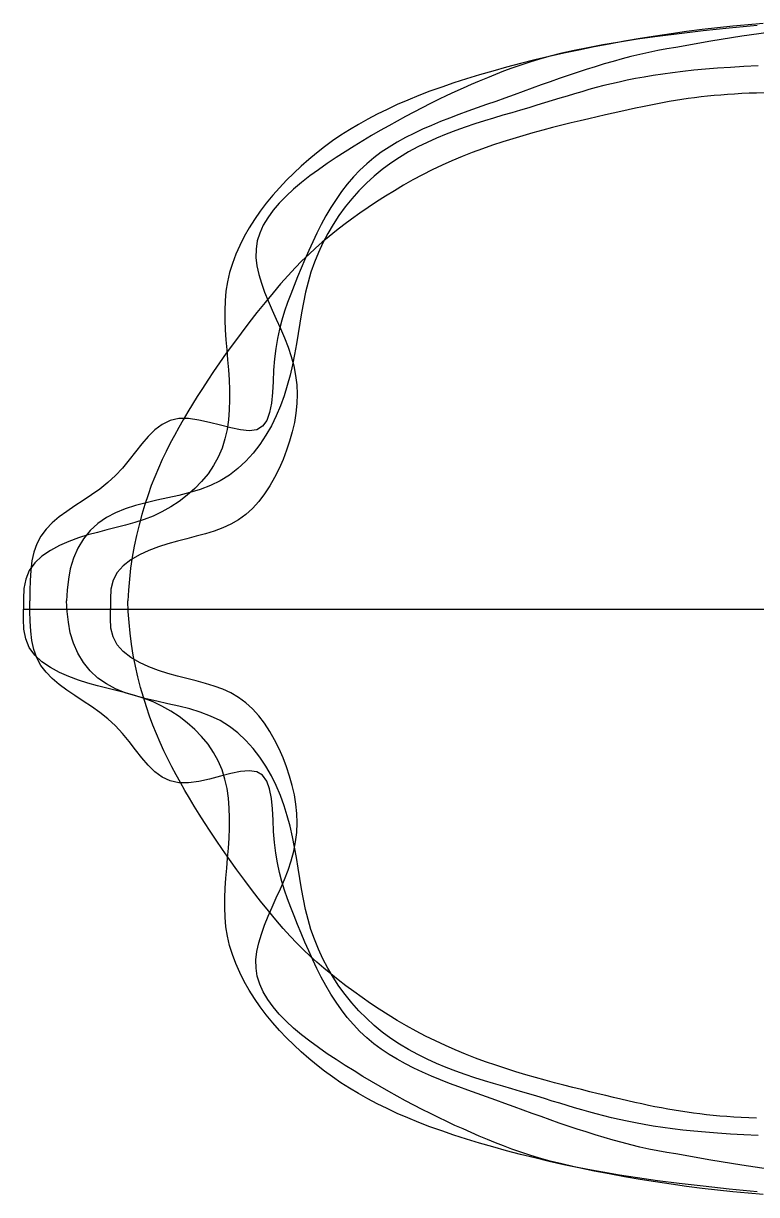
# Model space of a CAD drawing. Extents: x -1557 to 1557, y -795 to 795.
# Drawn here: x -199.4 to -74.7, y 131.7 to 330.8 of the extents above; entities that cross this region are included whole.
import ezdxf

# ---------------------------------------------------------------- set-up
doc = ezdxf.new("R2010")
doc.units = 0
doc.header["$MEASUREMENT"] = 0
doc.layers.get('0').update_dxf_attribs({"linetype": 'CONTINUOUS'})

msp = doc.modelspace()

# ---------------------------------------------------------------- linework, layer by layer
for p, q in [((-73.56, 330.85), (-76.12, 330.63)), ((-91.86, 328.69), (-94.5, 328.27)), ((-89.22, 329.09), (-91.86, 328.69)), ((-87.84, 329.08), (-91.55, 328.61)), ((-86.58, 329.45), (-89.22, 329.09)), ((-83.79, 329.56), (-87.84, 329.08)), ((-83.95, 329.79), (-86.58, 329.45)), ((-81.32, 330.1), (-83.95, 329.79)), ((-79.37, 330.04), (-83.79, 329.56)), ((-78.71, 330.38), (-81.32, 330.1)), ((-74.56, 330.52), (-79.37, 330.04)), ((-76.12, 330.63), (-78.71, 330.38)), ((-72.65, 329.31), (-77.21, 328.66)), ((-103.37, 326.72), (-105.71, 326.24)), ((-102.34, 326.84), (-104.91, 326.32)), ((-100.82, 327.2), (-103.37, 326.72)), ((-99.75, 327.34), (-102.34, 326.84)), ((-98.01, 327.67), (-100.82, 327.2)), ((-97.13, 327.82), (-99.75, 327.34)), ((-94.93, 328.14), (-98.01, 327.67)), ((-94.5, 328.27), (-97.13, 327.82)), ((-91.55, 328.61), (-94.93, 328.14)), ((-88.43, 326.74), (-89.96, 326.5)), ((-82.45, 327.81), (-88.43, 326.74)), ((-77.21, 328.66), (-82.45, 327.81)), ((-111.59, 324.78), (-113.25, 324.27)), ((-109.97, 325.21), (-112.44, 324.63)), ((-109.79, 325.27), (-111.59, 324.78)), ((-107.46, 325.78), (-109.97, 325.21)), ((-107.84, 325.76), (-109.79, 325.27)), ((-105.71, 326.24), (-107.84, 325.76)), ((-104.91, 326.32), (-107.46, 325.78)), ((-97.58, 324.81), (-99.1, 324.39)), ((-96.06, 325.2), (-97.58, 324.81)), ((-94.54, 325.57), (-96.06, 325.2)), ((-93.01, 325.91), (-94.54, 325.57)), ((-91.49, 326.22), (-93.01, 325.91)), ((-89.96, 326.5), (-91.49, 326.22)), ((-119.57, 322.75), (-121.84, 322.09)), ((-117.25, 323.39), (-119.57, 322.75)), ((-117.72, 322.7), (-119.11, 322.16)), ((-116.3, 323.24), (-117.72, 322.7)), ((-114.87, 324.02), (-117.25, 323.39)), ((-114.82, 323.76), (-116.3, 323.24)), ((-112.44, 324.63), (-114.87, 324.02)), ((-113.25, 324.27), (-114.82, 323.76)), ((-103.67, 323.01), (-105.19, 322.51)), ((-102.15, 323.49), (-103.67, 323.01)), ((-100.62, 323.95), (-102.15, 323.49)), ((-99.1, 324.39), (-100.62, 323.95)), ((-85.35, 322.87), (-87.21, 322.67)), ((-83.38, 323.05), (-85.35, 322.87)), ((-81.32, 323.22), (-83.38, 323.05)), ((-79.13, 323.37), (-81.32, 323.22)), ((-76.83, 323.51), (-79.13, 323.37)), ((-74.42, 323.63), (-76.83, 323.51)), ((-126.19, 320.73), (-128.25, 320.02)), ((-124.05, 321.42), (-126.19, 320.73)), ((-121.84, 322.09), (-124.05, 321.42)), ((-121.86, 321.02), (-123.24, 320.43)), ((-120.48, 321.6), (-121.86, 321.02)), ((-119.11, 322.16), (-120.48, 321.6)), ((-109.78, 320.93), (-111.32, 320.39)), ((-108.25, 321.47), (-109.78, 320.93)), ((-106.72, 321.99), (-108.25, 321.47)), ((-105.19, 322.51), (-106.72, 321.99)), ((-98.05, 320.88), (-99.38, 320.58)), ((-96.69, 321.18), (-98.05, 320.88)), ((-95.27, 321.46), (-96.69, 321.18)), ((-93.8, 321.73), (-95.27, 321.46)), ((-92.26, 321.99), (-93.8, 321.73)), ((-90.66, 322.23), (-92.26, 321.99)), ((-88.97, 322.46), (-90.66, 322.23)), ((-87.21, 322.67), (-88.97, 322.46)), ((-130.25, 319.3), (-132.17, 318.56)), ((-128.25, 320.02), (-130.25, 319.3)), ((-126, 319.2), (-127.39, 318.56)), ((-124.62, 319.83), (-126, 319.2)), ((-123.24, 320.43), (-124.62, 319.83)), ((-115.95, 318.71), (-117.51, 318.15)), ((-114.4, 319.28), (-115.95, 318.71)), ((-112.86, 319.83), (-114.4, 319.28)), ((-111.32, 320.39), (-112.86, 319.83)), ((-105.68, 318.87), (-106.92, 318.5)), ((-104.44, 319.23), (-105.68, 318.87)), ((-103.2, 319.59), (-104.44, 319.23)), ((-101.95, 319.93), (-103.2, 319.59)), ((-100.68, 320.26), (-101.95, 319.93)), ((-99.38, 320.58), (-100.68, 320.26)), ((-79.61, 318.76), (-80.76, 318.67)), ((-78.43, 318.84), (-79.61, 318.76)), ((-77.21, 318.91), (-78.43, 318.84)), ((-75.97, 318.96), (-77.21, 318.91)), ((-74.69, 319.01), (-75.97, 318.96)), ((-73.36, 319.04), (-74.69, 319.01)), ((-135.82, 317.03), (-137.55, 316.23)), ((-134.03, 317.81), (-135.82, 317.03)), ((-132.17, 318.56), (-134.03, 317.81)), ((-130.17, 317.21), (-131.58, 316.51)), ((-128.78, 317.9), (-130.17, 317.21)), ((-127.39, 318.56), (-128.78, 317.9)), ((-120.64, 317.03), (-122.21, 316.47)), ((-119.07, 317.59), (-120.64, 317.03)), ((-117.51, 318.15), (-119.07, 317.59)), ((-112.07, 316.93), (-113.45, 316.51)), ((-110.74, 317.33), (-112.07, 316.93)), ((-109.44, 317.73), (-110.74, 317.33)), ((-108.17, 318.12), (-109.44, 317.73)), ((-106.92, 318.5), (-108.17, 318.12)), ((-92.95, 316.91), (-94.11, 316.67)), ((-91.81, 317.13), (-92.95, 316.91)), ((-90.69, 317.34), (-91.81, 317.13)), ((-89.58, 317.54), (-90.69, 317.34)), ((-88.48, 317.72), (-89.58, 317.54)), ((-87.39, 317.89), (-88.48, 317.72)), ((-86.3, 318.05), (-87.39, 317.89)), ((-85.22, 318.2), (-86.3, 318.05)), ((-84.12, 318.34), (-85.22, 318.2)), ((-83.02, 318.46), (-84.12, 318.34)), ((-81.9, 318.57), (-83.02, 318.46)), ((-80.76, 318.67), (-81.9, 318.57)), ((-139.23, 315.4), (-140.85, 314.55)), ((-137.55, 316.23), (-139.23, 315.4)), ((-134.41, 315.03), (-135.84, 314.25)), ((-132.99, 315.78), (-134.41, 315.03)), ((-131.58, 316.51), (-132.99, 315.78)), ((-126.92, 314.74), (-128.46, 314.14)), ((-125.36, 315.33), (-126.92, 314.74)), ((-123.79, 315.9), (-125.36, 315.33)), ((-122.21, 316.47), (-123.79, 315.9)), ((-119.42, 314.76), (-121, 314.27)), ((-117.86, 315.22), (-119.42, 314.76)), ((-116.34, 315.66), (-117.86, 315.22)), ((-114.87, 316.09), (-116.34, 315.66)), ((-113.45, 316.51), (-114.87, 316.09)), ((-101.79, 314.96), (-103.22, 314.63)), ((-100.4, 315.28), (-101.79, 314.96)), ((-99.07, 315.59), (-100.4, 315.28)), ((-97.77, 315.88), (-99.07, 315.59)), ((-96.52, 316.16), (-97.77, 315.88)), ((-95.3, 316.42), (-96.52, 316.16)), ((-94.11, 316.67), (-95.3, 316.42)), ((-143.93, 312.76), (-145.41, 311.82)), ((-142.42, 313.67), (-143.93, 312.76)), ((-140.85, 314.55), (-142.42, 313.67)), ((-137.28, 313.44), (-138.73, 312.61)), ((-135.84, 314.25), (-137.28, 313.44)), ((-131.5, 312.85), (-132.98, 312.15)), ((-129.99, 313.51), (-131.5, 312.85)), ((-128.46, 314.14), (-129.99, 313.51)), ((-124.24, 313.22), (-125.87, 312.63)), ((-122.61, 313.76), (-124.24, 313.22)), ((-121, 314.27), (-122.61, 313.76)), ((-109.42, 313.12), (-111.07, 312.69)), ((-107.81, 313.52), (-109.42, 313.12)), ((-106.24, 313.91), (-107.81, 313.52)), ((-104.7, 314.28), (-106.24, 313.91)), ((-103.22, 314.63), (-104.7, 314.28)), ((-146.84, 310.85), (-148.22, 309.83)), ((-145.41, 311.82), (-146.84, 310.85)), ((-141.68, 310.87), (-143.18, 309.95)), ((-140.2, 311.76), (-141.68, 310.87)), ((-138.73, 312.61), (-140.2, 311.76)), ((-134.42, 311.42), (-135.83, 310.64)), ((-132.98, 312.15), (-134.42, 311.42)), ((-129.13, 311.34), (-130.75, 310.61)), ((-127.5, 312.01), (-129.13, 311.34)), ((-125.87, 312.63), (-127.5, 312.01)), ((-116.14, 311.24), (-117.87, 310.71)), ((-114.43, 311.75), (-116.14, 311.24)), ((-112.74, 312.23), (-114.43, 311.75)), ((-111.07, 312.69), (-112.74, 312.23)), ((-149.58, 308.78), (-150.89, 307.7)), ((-148.22, 309.83), (-149.58, 308.78)), ((-144.69, 309.01), (-146.22, 308.03)), ((-143.18, 309.95), (-144.69, 309.01)), ((-138.53, 308.93), (-139.8, 307.98)), ((-137.2, 309.81), (-138.53, 308.93)), ((-135.83, 310.64), (-137.2, 309.81)), ((-133.91, 308.98), (-135.44, 308.06)), ((-132.34, 309.83), (-133.91, 308.98)), ((-130.75, 310.61), (-132.34, 309.83)), ((-123.07, 308.89), (-124.79, 308.21)), ((-121.34, 309.53), (-123.07, 308.89)), ((-119.6, 310.13), (-121.34, 309.53)), ((-117.87, 310.71), (-119.6, 310.13)), ((-150.89, 307.7), (-152.18, 306.56)), ((-147.74, 307.01), (-149.24, 305.97)), ((-146.22, 308.03), (-147.74, 307.01)), ((-141.02, 306.97), (-142.19, 305.9)), ((-139.8, 307.98), (-141.02, 306.97)), ((-136.93, 307.08), (-138.37, 306.01)), ((-135.44, 308.06), (-136.93, 307.08)), ((-126.51, 307.49), (-128.2, 306.73)), ((-124.79, 308.21), (-126.51, 307.49)), ((-153.43, 305.39), (-154.66, 304.17)), ((-152.18, 306.56), (-153.43, 305.39)), ((-150.71, 304.9), (-152.12, 303.79)), ((-149.24, 305.97), (-150.71, 304.9)), ((-142.19, 305.9), (-143.29, 304.74)), ((-139.75, 304.87), (-141.08, 303.66)), ((-138.37, 306.01), (-139.75, 304.87)), ((-131.53, 305.09), (-133.15, 304.22)), ((-129.88, 305.93), (-131.53, 305.09)), ((-128.2, 306.73), (-129.88, 305.93)), ((-155.85, 302.91), (-157, 301.61)), ((-154.66, 304.17), (-155.85, 302.91)), ((-152.12, 303.79), (-153.47, 302.66)), ((-144.32, 303.52), (-145.31, 302.24)), ((-143.29, 304.74), (-144.32, 303.52)), ((-141.08, 303.66), (-142.34, 302.38)), ((-134.75, 303.33), (-136.31, 302.4)), ((-133.15, 304.22), (-134.75, 303.33)), ((-157, 301.61), (-158.1, 300.28)), ((-154.73, 301.49), (-155.89, 300.29)), ((-153.47, 302.66), (-154.73, 301.49)), ((-146.24, 300.91), (-147.11, 299.53)), ((-145.31, 302.24), (-146.24, 300.91)), ((-143.54, 301.03), (-144.68, 299.63)), ((-142.34, 302.38), (-143.54, 301.03)), ((-137.84, 301.46), (-139.34, 300.5)), ((-136.31, 302.4), (-137.84, 301.46)), ((-159.14, 298.9), (-160.12, 297.5)), ((-158.1, 300.28), (-159.14, 298.9)), ((-156.94, 299.06), (-157.85, 297.8)), ((-155.89, 300.29), (-156.94, 299.06)), ((-147.11, 299.53), (-147.95, 298.11)), ((-144.68, 299.63), (-145.74, 298.17)), ((-140.79, 299.53), (-142.21, 298.55)), ((-139.34, 300.5), (-140.79, 299.53)), ((-160.12, 297.5), (-161.04, 296.06)), ((-157.85, 297.8), (-158.61, 296.52)), ((-147.95, 298.11), (-148.74, 296.66)), ((-145.74, 298.17), (-146.73, 296.66)), ((-143.58, 297.57), (-144.9, 296.58)), ((-142.21, 298.55), (-143.58, 297.57)), ((-161.04, 296.06), (-161.87, 294.59)), ((-159.21, 295.2), (-159.63, 293.85)), ((-158.61, 296.52), (-159.21, 295.2)), ((-149.49, 295.19), (-150.2, 293.7)), ((-148.74, 296.66), (-149.49, 295.19)), ((-147.65, 295.11), (-148.49, 293.52)), ((-146.73, 296.66), (-147.65, 295.11)), ((-146.17, 295.6), (-147.39, 294.62)), ((-144.9, 296.58), (-146.17, 295.6)), ((-162.63, 293.1), (-163.3, 291.58)), ((-161.87, 294.59), (-162.63, 293.1)), ((-159.63, 293.85), (-159.85, 292.46)), ((-150.2, 293.7), (-150.89, 292.2)), ((-148.58, 293.64), (-149.73, 292.63)), ((-148.49, 293.52), (-149.24, 291.9)), ((-147.39, 294.62), (-148.58, 293.64)), ((-163.3, 291.58), (-163.88, 290.03)), ((-159.85, 292.46), (-159.86, 291.06)), ((-159.86, 291.06), (-159.7, 289.62)), ((-150.88, 291.57), (-152.03, 290.46)), ((-150.89, 292.2), (-151.54, 290.7)), ((-149.73, 292.63), (-150.88, 291.57)), ((-149.24, 291.9), (-149.91, 290.24)), ((-163.88, 290.03), (-164.35, 288.47)), ((-159.7, 289.62), (-159.39, 288.16)), ((-153.2, 289.26), (-154.41, 287.97)), ((-152.03, 290.46), (-153.2, 289.26)), ((-152.17, 289.2), (-152.78, 287.72)), ((-151.54, 290.7), (-152.17, 289.2)), ((-149.91, 290.24), (-150.5, 288.56)), ((-164.72, 286.88), (-164.98, 285.28)), ((-164.35, 288.47), (-164.72, 286.88)), ((-159.39, 288.16), (-158.94, 286.67)), ((-154.41, 287.97), (-155.66, 286.56)), ((-152.78, 287.72), (-153.37, 286.26)), ((-150.99, 286.85), (-151.41, 285.13)), ((-150.5, 288.56), (-150.99, 286.85)), ((-164.98, 285.28), (-165.12, 283.66)), ((-158.94, 286.67), (-158.4, 285.16)), ((-158.4, 285.16), (-157.78, 283.64)), ((-156.96, 285.02), (-158.31, 283.38)), ((-155.66, 286.56), (-156.96, 285.02)), ((-153.37, 286.26), (-153.94, 284.81)), ((-151.41, 285.13), (-151.78, 283.39)), ((-165.12, 283.66), (-165.18, 282.03)), ((-158.31, 283.38), (-159.69, 281.67)), ((-157.78, 283.64), (-157.1, 282.09)), ((-154.48, 283.36), (-154.99, 281.9)), ((-153.94, 284.81), (-154.48, 283.36)), ((-151.78, 283.39), (-152.1, 281.64)), ((-165.18, 282.03), (-165.17, 280.38)), ((-159.69, 281.67), (-161.06, 279.91)), ((-157.1, 282.09), (-156.4, 280.54)), ((-154.99, 281.9), (-155.45, 280.4)), ((-152.1, 281.64), (-152.39, 279.88)), ((-165.17, 280.38), (-165.09, 278.71)), ((-161.06, 279.91), (-162.4, 278.15)), ((-156.4, 280.54), (-155.71, 278.96)), ((-155.45, 280.4), (-155.86, 278.85)), ((-155.71, 278.96), (-155.03, 277.38)), ((-152.39, 279.88), (-152.68, 278.11)), ((-165.09, 278.71), (-164.98, 277.04)), ((-164.98, 277.04), (-164.84, 275.35)), ((-162.4, 278.15), (-163.69, 276.41)), ((-156.21, 277.24), (-156.5, 275.56)), ((-155.86, 278.85), (-156.21, 277.24)), ((-155.03, 277.38), (-154.41, 275.79)), ((-152.68, 278.11), (-152.97, 276.34)), ((-163.69, 276.41), (-164.91, 274.74)), ((-164.84, 275.35), (-164.69, 273.65)), ((-156.5, 275.56), (-156.71, 273.78)), ((-154.41, 275.79), (-153.87, 274.19)), ((-152.97, 276.34), (-153.29, 274.56)), ((-166.04, 273.14), (-167.09, 271.63)), ((-164.91, 274.74), (-166.04, 273.14)), ((-164.69, 273.65), (-164.55, 271.94)), ((-156.71, 273.78), (-156.85, 271.9)), ((-153.87, 274.19), (-153.43, 272.59)), ((-153.29, 274.56), (-153.65, 272.78)), ((-167.09, 271.63), (-168.06, 270.18)), ((-164.55, 271.94), (-164.44, 270.23)), ((-156.85, 271.9), (-156.94, 269.97)), ((-154.06, 271.01), (-154.54, 269.25)), ((-153.65, 272.78), (-154.06, 271.01)), ((-153.43, 272.59), (-153.11, 270.99)), ((-153.11, 270.99), (-152.92, 269.38)), ((-168.06, 270.18), (-168.97, 268.78)), ((-164.44, 270.23), (-164.36, 268.51)), ((-156.94, 269.97), (-157.05, 268.06)), ((-154.54, 269.25), (-155.08, 267.5)), ((-152.92, 269.38), (-152.86, 267.78)), ((-169.84, 267.42), (-170.66, 266.08)), ((-168.97, 268.78), (-169.84, 267.42)), ((-164.36, 268.51), (-164.34, 266.8)), ((-157.05, 268.06), (-157.23, 266.26)), ((-155.08, 267.5), (-155.71, 265.78)), ((-152.86, 267.78), (-152.91, 266.18)), ((-170.66, 266.08), (-171.46, 264.76)), ((-164.4, 265.1), (-164.54, 263.42)), ((-164.34, 266.8), (-164.4, 265.1)), ((-157.23, 266.26), (-157.53, 264.65)), ((-155.71, 265.78), (-156.42, 264.08)), ((-152.91, 266.18), (-153.07, 264.58)), ((-174.47, 263.29), (-175.81, 262.64)), ((-172.97, 263.63), (-174.47, 263.29)), ((-172.23, 263.44), (-172.99, 262.12)), ((-171.32, 263.63), (-172.97, 263.63)), ((-171.46, 264.76), (-172.23, 263.44)), ((-169.56, 263.39), (-171.32, 263.63)), ((-167.74, 262.98), (-169.56, 263.39)), ((-165.92, 262.5), (-167.74, 262.98)), ((-164.54, 263.42), (-164.78, 261.78)), ((-158.01, 263.31), (-158.73, 262.32)), ((-157.53, 264.65), (-158.01, 263.31)), ((-156.42, 264.08), (-157.24, 262.42)), ((-153.33, 262.98), (-153.68, 261.39)), ((-153.07, 264.58), (-153.33, 262.98)), ((-177.05, 261.73), (-178.19, 260.61)), ((-175.81, 262.64), (-177.05, 261.73)), ((-172.99, 262.12), (-173.73, 260.78)), ((-164.16, 262.04), (-165.92, 262.5)), ((-164.78, 261.78), (-165.14, 260.17)), ((-162.5, 261.71), (-164.16, 262.04)), ((-161, 261.58), (-162.5, 261.71)), ((-159.73, 261.75), (-161, 261.58)), ((-158.73, 262.32), (-159.73, 261.75)), ((-157.24, 262.42), (-158.16, 260.81)), ((-153.68, 261.39), (-154.13, 259.81)), ((-179.29, 259.35), (-180.36, 257.99)), ((-178.19, 260.61), (-179.29, 259.35)), ((-174.44, 259.43), (-175.13, 258.05)), ((-173.73, 260.78), (-174.44, 259.43)), ((-165.14, 260.17), (-165.63, 258.61)), ((-159.19, 259.25), (-160.33, 257.77)), ((-158.16, 260.81), (-159.19, 259.25)), ((-154.13, 259.81), (-154.66, 258.24)), ((-180.36, 257.99), (-181.44, 256.6)), ((-175.13, 258.05), (-175.81, 256.65)), ((-166.28, 257.1), (-167.08, 255.65)), ((-165.63, 258.61), (-166.28, 257.1)), ((-160.33, 257.77), (-161.57, 256.39)), ((-154.66, 258.24), (-155.26, 256.68)), ((-182.57, 255.23), (-183.77, 253.93)), ((-181.44, 256.6), (-182.57, 255.23)), ((-176.45, 255.22), (-177.07, 253.74)), ((-175.81, 256.65), (-176.45, 255.22)), ((-167.08, 255.65), (-168.02, 254.26)), ((-162.92, 255.13), (-164.37, 254.01)), ((-161.57, 256.39), (-162.92, 255.13)), ((-155.94, 255.14), (-156.69, 253.64)), ((-155.26, 256.68), (-155.94, 255.14)), ((-183.77, 253.93), (-185.06, 252.74)), ((-177.07, 253.74), (-177.67, 252.23)), ((-168.02, 254.26), (-169.1, 252.96)), ((-165.93, 253.05), (-167.59, 252.25)), ((-164.37, 254.01), (-165.93, 253.05)), ((-156.69, 253.64), (-157.51, 252.19)), ((-186.43, 251.66), (-187.84, 250.66)), ((-185.06, 252.74), (-186.43, 251.66)), ((-177.67, 252.23), (-178.23, 250.66)), ((-171.13, 251.05), (-172.97, 250.58)), ((-170.29, 251.73), (-171.57, 250.59)), ((-169.33, 251.59), (-171.13, 251.05)), ((-169.1, 252.96), (-170.29, 251.73)), ((-167.59, 252.25), (-169.33, 251.59)), ((-157.51, 252.19), (-158.41, 250.82)), ((-189.26, 249.7), (-190.67, 248.77)), ((-187.84, 250.66), (-189.26, 249.7)), ((-178.54, 249.32), (-180.35, 248.84)), ((-178.77, 249.03), (-179.28, 247.34)), ((-178.23, 250.66), (-178.77, 249.03)), ((-176.7, 249.74), (-178.54, 249.32)), ((-174.84, 250.15), (-176.7, 249.74)), ((-172.97, 250.58), (-174.84, 250.15)), ((-172.94, 249.55), (-174.37, 248.61)), ((-171.57, 250.59), (-172.94, 249.55)), ((-159.4, 249.54), (-160.46, 248.36)), ((-158.41, 250.82), (-159.4, 249.54)), ((-192.03, 247.85), (-193.32, 246.9)), ((-190.67, 248.77), (-192.03, 247.85)), ((-183.76, 247.61), (-185.32, 246.79)), ((-182.1, 248.28), (-183.76, 247.61)), ((-180.35, 248.84), (-182.1, 248.28)), ((-179.28, 247.34), (-179.76, 245.59)), ((-177.37, 247.06), (-178.91, 246.46)), ((-175.86, 247.78), (-177.37, 247.06)), ((-174.37, 248.61), (-175.86, 247.78)), ((-161.6, 247.32), (-162.83, 246.41)), ((-160.46, 248.36), (-161.6, 247.32)), ((-194.51, 245.9), (-195.56, 244.83)), ((-193.32, 246.9), (-194.51, 245.9)), ((-186.77, 245.79), (-188.07, 244.59)), ((-185.32, 246.79), (-186.77, 245.79)), ((-183.63, 245.1), (-185.23, 244.7)), ((-182.04, 245.5), (-183.63, 245.1)), ((-180.47, 245.95), (-182.04, 245.5)), ((-178.91, 246.46), (-180.47, 245.95)), ((-179.76, 245.59), (-180.2, 243.77)), ((-165.52, 245.03), (-166.97, 244.5)), ((-164.14, 245.66), (-165.52, 245.03)), ((-162.83, 246.41), (-164.14, 245.66)), ((-196.45, 243.66), (-197.14, 242.36)), ((-195.56, 244.83), (-196.45, 243.66)), ((-190.06, 243.34), (-191.68, 242.74)), ((-189.21, 243.16), (-190.17, 241.57)), ((-188.44, 243.85), (-190.06, 243.34)), ((-188.07, 244.59), (-189.21, 243.16)), ((-186.83, 244.29), (-188.44, 243.85)), ((-185.23, 244.7), (-186.83, 244.29)), ((-180.2, 243.77), (-180.6, 241.91)), ((-171.6, 243.21), (-173.2, 242.79)), ((-170.02, 243.62), (-171.6, 243.21)), ((-168.47, 244.04), (-170.02, 243.62)), ((-166.97, 244.5), (-168.47, 244.04)), ((-197.14, 242.36), (-197.65, 240.94)), ((-194.84, 241.19), (-196.27, 240.21)), ((-193.29, 242.03), (-194.84, 241.19)), ((-191.68, 242.74), (-193.29, 242.03)), ((-190.17, 241.57), (-190.92, 239.87)), ((-180.6, 241.91), (-180.93, 240.04)), ((-178.09, 241.21), (-179.68, 240.48)), ((-176.46, 241.82), (-178.09, 241.21)), ((-174.83, 242.34), (-176.46, 241.82)), ((-173.2, 242.79), (-174.83, 242.34)), ((-197.49, 239.08), (-198.43, 237.78)), ((-197.98, 239.42), (-198.19, 237.8)), ((-197.65, 240.94), (-197.98, 239.42)), ((-196.27, 240.21), (-197.49, 239.08)), ((-190.92, 239.87), (-191.45, 238.1)), ((-181.15, 239.63), (-182.44, 238.62)), ((-180.93, 240.04), (-181.2, 238.17)), ((-179.68, 240.48), (-181.15, 239.63)), ((-198.43, 237.78), (-199.03, 236.32)), ((-198.19, 237.8), (-198.3, 236.12)), ((-191.45, 238.1), (-191.77, 236.3)), ((-183.47, 237.46), (-184.17, 236.13)), ((-182.44, 238.62), (-183.47, 237.46)), ((-181.2, 238.17), (-181.4, 236.32)), ((-199.03, 236.32), (-199.33, 234.71)), ((-198.3, 236.12), (-198.34, 234.4)), ((-191.77, 236.3), (-191.96, 234.48)), ((-184.17, 236.13), (-184.53, 234.62)), ((-181.4, 236.32), (-181.56, 234.48)), ((-199.33, 234.71), (-199.43, 233)), ((-198.34, 234.4), (-198.34, 232.65)), ((-191.96, 234.48), (-192.07, 232.65)), ((-184.53, 234.62), (-184.63, 233)), ((-181.56, 234.48), (-181.69, 232.65)), ((-199.43, 233), (-199.43, 231.25)), ((-199.43, 229.5), (-199.43, 231.25)), ((-199.43, 231.25), (4.27, 231.25)), ((-198.34, 230.91), (-198.34, 232.65)), ((-191.96, 230.82), (-192.07, 232.65)), ((-184.63, 233), (-184.62, 231.32)), ((-184.63, 229.64), (-184.62, 231.32)), ((-181.59, 230.82), (-181.69, 232.65)), ((-199.33, 227.8), (-199.43, 229.5)), ((-198.3, 229.18), (-198.34, 230.91)), ((-198.19, 227.5), (-198.3, 229.18)), ((-191.77, 229), (-191.96, 230.82)), ((-184.53, 228.01), (-184.63, 229.64)), ((-181.46, 228.98), (-181.59, 230.82)), ((-199.03, 226.19), (-199.33, 227.8)), ((-197.98, 225.89), (-198.19, 227.5)), ((-191.45, 227.2), (-191.77, 229)), ((-190.92, 225.43), (-191.45, 227.2)), ((-184.17, 226.51), (-184.53, 228.01)), ((-181.29, 227.13), (-181.46, 228.98)), ((-181.05, 225.26), (-181.29, 227.13)), ((-198.43, 224.72), (-199.03, 226.19)), ((-197.65, 224.36), (-197.98, 225.89)), ((-190.17, 223.73), (-190.92, 225.43)), ((-183.47, 225.17), (-184.17, 226.51)), ((-182.44, 224.01), (-183.47, 225.17)), ((-180.74, 223.38), (-181.05, 225.26)), ((-197.49, 223.42), (-198.43, 224.72)), ((-197.14, 222.94), (-197.65, 224.36)), ((-196.27, 222.29), (-197.49, 223.42)), ((-189.21, 222.14), (-190.17, 223.73)), ((-181.15, 223.01), (-182.44, 224.01)), ((-180.37, 221.51), (-180.74, 223.38)), ((-196.45, 221.65), (-197.14, 222.94)), ((-195.56, 220.48), (-196.45, 221.65)), ((-194.84, 221.31), (-196.27, 222.29)), ((-193.29, 220.47), (-194.84, 221.31)), ((-188.07, 220.72), (-189.21, 222.14)), ((-179.68, 222.15), (-181.15, 223.01)), ((-179.95, 219.69), (-180.37, 221.51)), ((-178.09, 221.43), (-179.68, 222.15)), ((-176.46, 220.81), (-178.09, 221.43)), ((-194.51, 219.41), (-195.56, 220.48)), ((-193.32, 218.41), (-194.51, 219.41)), ((-191.68, 219.76), (-193.29, 220.47)), ((-190.06, 219.16), (-191.68, 219.76)), ((-188.44, 218.65), (-190.06, 219.16)), ((-186.77, 219.51), (-188.07, 220.72)), ((-185.32, 218.52), (-186.77, 219.51)), ((-179.5, 217.92), (-179.95, 219.69)), ((-174.83, 220.29), (-176.46, 220.81)), ((-173.2, 219.84), (-174.83, 220.29)), ((-171.6, 219.42), (-173.2, 219.84)), ((-170.02, 219.02), (-171.6, 219.42)), ((-192.03, 217.46), (-193.32, 218.41)), ((-190.67, 216.53), (-192.03, 217.46)), ((-186.83, 218.21), (-188.44, 218.65)), ((-185.23, 217.8), (-186.83, 218.21)), ((-183.76, 217.7), (-185.32, 218.52)), ((-183.63, 217.41), (-185.23, 217.8)), ((-182.1, 217.02), (-183.76, 217.7)), ((-182.04, 217), (-183.63, 217.41)), ((-179.02, 216.23), (-179.5, 217.92)), ((-168.47, 218.6), (-170.02, 219.02)), ((-166.97, 218.14), (-168.47, 218.6)), ((-165.52, 217.6), (-166.97, 218.14)), ((-164.14, 216.97), (-165.52, 217.6)), ((-189.26, 215.6), (-190.67, 216.53)), ((-187.84, 214.65), (-189.26, 215.6)), ((-180.35, 216.46), (-182.1, 217.02)), ((-180.47, 216.55), (-182.04, 217)), ((-178.91, 216.04), (-180.47, 216.55)), ((-178.54, 215.99), (-180.35, 216.46)), ((-178.51, 214.6), (-179.02, 216.23)), ((-177.37, 215.44), (-178.91, 216.04)), ((-176.7, 215.56), (-178.54, 215.99)), ((-175.86, 214.72), (-177.37, 215.44)), ((-174.84, 215.15), (-176.7, 215.56)), ((-172.97, 214.73), (-174.84, 215.15)), ((-162.83, 216.22), (-164.14, 216.97)), ((-161.6, 215.32), (-162.83, 216.22)), ((-160.46, 214.27), (-161.6, 215.32)), ((-186.43, 213.64), (-187.84, 214.65)), ((-185.06, 212.56), (-186.43, 213.64)), ((-177.96, 213.02), (-178.51, 214.6)), ((-174.37, 213.89), (-175.86, 214.72)), ((-172.94, 212.95), (-174.37, 213.89)), ((-171.13, 214.26), (-172.97, 214.73)), ((-169.33, 213.71), (-171.13, 214.26)), ((-167.59, 213.05), (-169.33, 213.71)), ((-159.4, 213.1), (-160.46, 214.27)), ((-183.77, 211.38), (-185.06, 212.56)), ((-182.57, 210.08), (-183.77, 211.38)), ((-177.39, 211.49), (-177.96, 213.02)), ((-176.79, 210.01), (-177.39, 211.49)), ((-171.57, 211.91), (-172.94, 212.95)), ((-170.29, 210.77), (-171.57, 211.91)), ((-165.93, 212.26), (-167.59, 213.05)), ((-164.37, 211.29), (-165.93, 212.26)), ((-162.92, 210.17), (-164.37, 211.29)), ((-158.41, 211.82), (-159.4, 213.1)), ((-157.51, 210.44), (-158.41, 211.82)), ((-181.44, 208.7), (-182.57, 210.08)), ((-176.17, 208.56), (-176.79, 210.01)), ((-169.1, 209.55), (-170.29, 210.77)), ((-168.02, 208.24), (-169.1, 209.55)), ((-161.57, 208.91), (-162.92, 210.17)), ((-156.69, 209), (-157.51, 210.44)), ((-180.36, 207.31), (-181.44, 208.7)), ((-179.29, 205.96), (-180.36, 207.31)), ((-175.52, 207.15), (-176.17, 208.56)), ((-167.08, 206.86), (-168.02, 208.24)), ((-160.33, 207.53), (-161.57, 208.91)), ((-159.19, 206.06), (-160.33, 207.53)), ((-155.94, 207.49), (-156.69, 209)), ((-155.26, 205.95), (-155.94, 207.49)), ((-178.19, 204.69), (-179.29, 205.96)), ((-174.85, 205.77), (-175.52, 207.15)), ((-174.15, 204.41), (-174.85, 205.77)), ((-166.28, 205.41), (-167.08, 206.86)), ((-165.63, 203.9), (-166.28, 205.41)), ((-158.16, 204.5), (-159.19, 206.06)), ((-154.66, 204.39), (-155.26, 205.95)), ((-177.05, 203.58), (-178.19, 204.69)), ((-175.81, 202.67), (-177.05, 203.58)), ((-173.43, 203.06), (-174.15, 204.41)), ((-164.16, 203.26), (-165.92, 202.81)), ((-165.14, 202.33), (-165.63, 203.9)), ((-162.5, 203.6), (-164.16, 203.26)), ((-161, 203.73), (-162.5, 203.6)), ((-159.73, 203.55), (-161, 203.73)), ((-158.73, 202.98), (-159.73, 203.55)), ((-157.24, 202.88), (-158.16, 204.5)), ((-154.13, 202.82), (-154.66, 204.39)), ((-174.47, 202.01), (-175.81, 202.67)), ((-172.97, 201.68), (-174.47, 202.01)), ((-172.7, 201.72), (-173.43, 203.06)), ((-171.32, 201.67), (-172.97, 201.68)), ((-171.94, 200.39), (-172.7, 201.72)), ((-169.56, 201.92), (-171.32, 201.67)), ((-167.74, 202.33), (-169.56, 201.92)), ((-165.92, 202.81), (-167.74, 202.33)), ((-164.78, 200.73), (-165.14, 202.33)), ((-158.01, 201.99), (-158.73, 202.98)), ((-157.53, 200.65), (-158.01, 201.99)), ((-156.42, 201.22), (-157.24, 202.88)), ((-155.71, 199.53), (-156.42, 201.22)), ((-153.68, 201.24), (-154.13, 202.82)), ((-153.33, 199.65), (-153.68, 201.24)), ((-171.17, 199.06), (-171.94, 200.39)), ((-164.54, 199.08), (-164.78, 200.73)), ((-157.23, 199.04), (-157.53, 200.65)), ((-155.08, 197.8), (-155.71, 199.53)), ((-153.07, 198.06), (-153.33, 199.65)), ((-170.36, 197.71), (-171.17, 199.06)), ((-169.52, 196.34), (-170.36, 197.71)), ((-164.4, 197.4), (-164.54, 199.08)), ((-164.34, 195.71), (-164.4, 197.4)), ((-157.05, 197.24), (-157.23, 199.04)), ((-156.94, 195.34), (-157.05, 197.24)), ((-154.54, 196.06), (-155.08, 197.8)), ((-152.91, 196.46), (-153.07, 198.06)), ((-168.63, 194.93), (-169.52, 196.34)), ((-164.36, 193.99), (-164.34, 195.71)), ((-156.85, 193.4), (-156.94, 195.34)), ((-154.06, 194.29), (-154.54, 196.06)), ((-152.86, 194.86), (-152.91, 196.46)), ((-167.68, 193.46), (-168.63, 194.93)), ((-166.65, 191.93), (-167.68, 193.46)), ((-164.44, 192.28), (-164.36, 193.99)), ((-156.71, 191.52), (-156.85, 193.4)), ((-153.65, 192.52), (-154.06, 194.29)), ((-153.11, 191.65), (-152.92, 193.25)), ((-152.92, 193.25), (-152.86, 194.86)), ((-165.55, 190.32), (-166.65, 191.93)), ((-164.55, 190.56), (-164.44, 192.28)), ((-156.5, 189.75), (-156.71, 191.52)), ((-153.29, 190.74), (-153.65, 192.52)), ((-153.43, 190.04), (-153.11, 191.65)), ((-164.35, 188.62), (-165.55, 190.32)), ((-164.69, 188.85), (-164.55, 190.56)), ((-156.21, 188.06), (-156.5, 189.75)), ((-153.87, 188.44), (-153.43, 190.04)), ((-152.97, 188.97), (-153.29, 190.74)), ((-164.84, 187.15), (-164.69, 188.85)), ((-163.09, 186.87), (-164.35, 188.62)), ((-155.86, 186.45), (-156.21, 188.06)), ((-154.41, 186.84), (-153.87, 188.44)), ((-152.68, 187.19), (-152.97, 188.97)), ((-165.09, 183.79), (-164.98, 185.46)), ((-164.98, 185.46), (-164.84, 187.15)), ((-161.77, 185.09), (-163.09, 186.87)), ((-155.45, 184.91), (-155.86, 186.45)), ((-155.71, 183.67), (-155.03, 185.25)), ((-155.03, 185.25), (-154.41, 186.84)), ((-152.39, 185.42), (-152.68, 187.19)), ((-152.1, 183.66), (-152.39, 185.42)), ((-165.17, 182.13), (-165.09, 183.79)), ((-160.43, 183.31), (-161.77, 185.09)), ((-159.08, 181.57), (-160.43, 183.31)), ((-156.4, 182.1), (-155.71, 183.67)), ((-154.99, 183.41), (-155.45, 184.91)), ((-154.48, 181.94), (-154.99, 183.41)), ((-151.78, 181.91), (-152.1, 183.66)), ((-165.18, 180.48), (-165.17, 182.13)), ((-157.75, 179.91), (-159.08, 181.57)), ((-157.1, 180.54), (-156.4, 182.1)), ((-153.94, 180.49), (-154.48, 181.94)), ((-151.41, 180.17), (-151.78, 181.91)), ((-165.12, 178.84), (-165.18, 180.48)), ((-157.78, 179), (-157.1, 180.54)), ((-156.47, 178.36), (-157.75, 179.91)), ((-153.37, 179.04), (-153.94, 180.49)), ((-150.99, 178.45), (-151.41, 180.17)), ((-164.98, 177.22), (-165.12, 178.84)), ((-158.94, 175.97), (-158.4, 177.47)), ((-158.4, 177.47), (-157.78, 179)), ((-155.24, 176.93), (-156.47, 178.36)), ((-152.78, 177.58), (-153.37, 179.04)), ((-152.17, 176.1), (-152.78, 177.58)), ((-150.5, 176.75), (-150.99, 178.45)), ((-164.72, 175.62), (-164.98, 177.22)), ((-164.35, 174.04), (-164.72, 175.62)), ((-159.39, 174.48), (-158.94, 175.97)), ((-154.06, 175.62), (-155.24, 176.93)), ((-152.91, 174.41), (-154.06, 175.62)), ((-151.54, 174.61), (-152.17, 176.1)), ((-149.91, 175.07), (-150.5, 176.75)), ((-163.88, 172.47), (-164.35, 174.04)), ((-159.7, 173.02), (-159.39, 174.48)), ((-151.77, 173.27), (-152.91, 174.41)), ((-150.89, 173.11), (-151.54, 174.61)), ((-149.24, 173.41), (-149.91, 175.07)), ((-148.49, 171.78), (-149.24, 173.41)), ((-163.3, 170.93), (-163.88, 172.47)), ((-159.86, 171.58), (-159.7, 173.02)), ((-159.85, 170.17), (-159.86, 171.58)), ((-150.64, 172.2), (-151.77, 173.27)), ((-150.2, 171.61), (-150.89, 173.11)), ((-149.5, 171.17), (-150.64, 172.2)), ((-149.49, 170.12), (-150.2, 171.61)), ((-147.65, 170.19), (-148.49, 171.78)), ((-162.63, 169.4), (-163.3, 170.93)), ((-161.87, 167.91), (-162.63, 169.4)), ((-159.63, 168.79), (-159.85, 170.17)), ((-148.33, 170.17), (-149.5, 171.17)), ((-148.74, 168.64), (-149.49, 170.12)), ((-147.12, 169.18), (-148.33, 170.17)), ((-146.73, 168.64), (-147.65, 170.19)), ((-161.04, 166.44), (-161.87, 167.91)), ((-159.21, 167.44), (-159.63, 168.79)), ((-158.61, 166.12), (-159.21, 167.44)), ((-147.95, 167.19), (-148.74, 168.64)), ((-145.86, 168.18), (-147.12, 169.18)), ((-145.74, 167.13), (-146.73, 168.64)), ((-144.56, 167.17), (-145.86, 168.18)), ((-160.12, 165), (-161.04, 166.44)), ((-157.85, 164.83), (-158.61, 166.12)), ((-147.11, 165.77), (-147.95, 167.19)), ((-146.24, 164.39), (-147.11, 165.77)), ((-144.68, 165.68), (-145.74, 167.13)), ((-143.54, 164.27), (-144.68, 165.68)), ((-143.2, 166.17), (-144.56, 167.17)), ((-141.81, 165.16), (-143.2, 166.17)), ((-159.14, 163.6), (-160.12, 165)), ((-158.1, 162.23), (-159.14, 163.6)), ((-156.94, 163.57), (-157.85, 164.83)), ((-155.89, 162.34), (-156.94, 163.57)), ((-145.31, 163.06), (-146.24, 164.39)), ((-142.34, 162.93), (-143.54, 164.27)), ((-140.36, 164.17), (-141.81, 165.16)), ((-138.88, 163.19), (-140.36, 164.17)), ((-157, 160.89), (-158.1, 162.23)), ((-154.73, 161.14), (-155.89, 162.34)), ((-144.32, 161.78), (-145.31, 163.06)), ((-143.29, 160.56), (-144.32, 161.78)), ((-141.08, 161.64), (-142.34, 162.93)), ((-139.75, 160.43), (-141.08, 161.64)), ((-137.37, 162.22), (-138.88, 163.19)), ((-135.82, 161.28), (-137.37, 162.22)), ((-155.85, 159.59), (-157, 160.89)), ((-154.66, 158.33), (-155.85, 159.59)), ((-153.47, 159.98), (-154.73, 161.14)), ((-152.12, 158.84), (-153.47, 159.98)), ((-142.19, 159.41), (-143.29, 160.56)), ((-141.02, 158.33), (-142.19, 159.41)), ((-138.37, 159.29), (-139.75, 160.43)), ((-134.24, 160.36), (-135.82, 161.28)), ((-132.62, 159.46), (-134.24, 160.36)), ((-130.99, 158.6), (-132.62, 159.46)), ((-153.43, 157.11), (-154.66, 158.33)), ((-150.71, 157.74), (-152.12, 158.84)), ((-149.24, 156.66), (-150.71, 157.74)), ((-139.8, 157.32), (-141.02, 158.33)), ((-136.93, 158.23), (-138.37, 159.29)), ((-135.44, 157.24), (-136.93, 158.23)), ((-129.32, 157.78), (-130.99, 158.6)), ((-127.64, 156.99), (-129.32, 157.78)), ((-152.18, 155.94), (-153.43, 157.11)), ((-150.89, 154.81), (-152.18, 155.94)), ((-147.74, 155.62), (-149.24, 156.66)), ((-146.22, 154.61), (-147.74, 155.62)), ((-138.53, 156.38), (-139.8, 157.32)), ((-137.2, 155.49), (-138.53, 156.38)), ((-135.83, 154.67), (-137.2, 155.49)), ((-133.91, 156.33), (-135.44, 157.24)), ((-132.34, 155.48), (-133.91, 156.33)), ((-130.75, 154.69), (-132.34, 155.48)), ((-125.94, 156.25), (-127.64, 156.99)), ((-124.22, 155.54), (-125.94, 156.25)), ((-122.5, 154.87), (-124.22, 155.54)), ((-149.58, 153.72), (-150.89, 154.81)), ((-148.22, 152.67), (-149.58, 153.72)), ((-144.69, 153.63), (-146.22, 154.61)), ((-143.18, 152.68), (-144.69, 153.63)), ((-134.42, 153.89), (-135.83, 154.67)), ((-132.98, 153.15), (-134.42, 153.89)), ((-129.13, 153.97), (-130.75, 154.69)), ((-127.5, 153.29), (-129.13, 153.97)), ((-120.78, 154.24), (-122.5, 154.87)), ((-119.05, 153.65), (-120.78, 154.24)), ((-117.34, 153.08), (-119.05, 153.65)), ((-146.84, 151.66), (-148.22, 152.67)), ((-145.41, 150.68), (-146.84, 151.66)), ((-141.68, 151.76), (-143.18, 152.68)), ((-140.2, 150.88), (-141.68, 151.76)), ((-131.5, 152.46), (-132.98, 153.15)), ((-129.99, 151.8), (-131.5, 152.46)), ((-128.46, 151.17), (-129.99, 151.8)), ((-125.87, 152.67), (-127.5, 153.29)), ((-124.24, 152.09), (-125.87, 152.67)), ((-122.61, 151.54), (-124.24, 152.09)), ((-121, 151.03), (-122.61, 151.54)), ((-115.63, 152.55), (-117.34, 153.08)), ((-113.95, 152.04), (-115.63, 152.55)), ((-112.28, 151.56), (-113.95, 152.04)), ((-110.64, 151.11), (-112.28, 151.56)), ((-143.93, 149.74), (-145.41, 150.68)), ((-142.42, 148.83), (-143.93, 149.74)), ((-138.73, 150.02), (-140.2, 150.88)), ((-137.28, 149.19), (-138.73, 150.02)), ((-126.92, 150.56), (-128.46, 151.17)), ((-125.36, 149.97), (-126.92, 150.56)), ((-123.79, 149.4), (-125.36, 149.97)), ((-122.21, 148.84), (-123.79, 149.4)), ((-119.42, 150.55), (-121, 151.03)), ((-117.86, 150.08), (-119.42, 150.55)), ((-116.34, 149.64), (-117.86, 150.08)), ((-114.87, 149.21), (-116.34, 149.64)), ((-109.04, 150.68), (-110.64, 151.11)), ((-107.47, 150.27), (-109.04, 150.68)), ((-105.94, 149.88), (-107.47, 150.27)), ((-104.46, 149.51), (-105.94, 149.88)), ((-103.04, 149.15), (-104.46, 149.51)), ((-140.85, 147.95), (-142.42, 148.83)), ((-139.23, 147.1), (-140.85, 147.95)), ((-135.84, 148.39), (-137.28, 149.19)), ((-134.41, 147.61), (-135.84, 148.39)), ((-132.99, 146.86), (-134.41, 147.61)), ((-120.64, 148.28), (-122.21, 148.84)), ((-119.07, 147.72), (-120.64, 148.28)), ((-117.51, 147.15), (-119.07, 147.72)), ((-113.45, 148.79), (-114.87, 149.21)), ((-112.07, 148.38), (-113.45, 148.79)), ((-110.74, 147.97), (-112.07, 148.38)), ((-109.44, 147.57), (-110.74, 147.97)), ((-108.17, 147.18), (-109.44, 147.57)), ((-101.66, 148.81), (-103.04, 149.15)), ((-100.33, 148.48), (-101.66, 148.81)), ((-99.04, 148.17), (-100.33, 148.48)), ((-97.79, 147.88), (-99.04, 148.17)), ((-96.57, 147.59), (-97.79, 147.88)), ((-95.39, 147.33), (-96.57, 147.59)), ((-137.55, 146.27), (-139.23, 147.1)), ((-135.82, 145.47), (-137.55, 146.27)), ((-134.03, 144.7), (-135.82, 145.47)), ((-131.58, 146.13), (-132.99, 146.86)), ((-130.17, 145.42), (-131.58, 146.13)), ((-128.78, 144.74), (-130.17, 145.42)), ((-115.95, 146.59), (-117.51, 147.15)), ((-114.4, 146.03), (-115.95, 146.59)), ((-112.86, 145.47), (-114.4, 146.03)), ((-111.32, 144.92), (-112.86, 145.47)), ((-106.92, 146.8), (-108.17, 147.18)), ((-105.68, 146.43), (-106.92, 146.8)), ((-104.44, 146.07), (-105.68, 146.43)), ((-103.2, 145.72), (-104.44, 146.07)), ((-101.95, 145.38), (-103.2, 145.72)), ((-94.23, 147.07), (-95.39, 147.33)), ((-93.09, 146.83), (-94.23, 147.07)), ((-91.97, 146.6), (-93.09, 146.83)), ((-90.87, 146.39), (-91.97, 146.6)), ((-89.77, 146.19), (-90.87, 146.39)), ((-88.69, 146), (-89.77, 146.19)), ((-87.6, 145.82), (-88.69, 146)), ((-86.51, 145.66), (-87.6, 145.82)), ((-85.42, 145.51), (-86.51, 145.66)), ((-84.32, 145.37), (-85.42, 145.51)), ((-132.17, 143.94), (-134.03, 144.7)), ((-130.25, 143.2), (-132.17, 143.94)), ((-127.39, 144.08), (-128.78, 144.74)), ((-126, 143.43), (-127.39, 144.08)), ((-124.62, 142.81), (-126, 143.43)), ((-109.78, 144.37), (-111.32, 144.92)), ((-108.25, 143.83), (-109.78, 144.37)), ((-106.72, 143.31), (-108.25, 143.83)), ((-100.68, 145.05), (-101.95, 145.38)), ((-99.38, 144.73), (-100.68, 145.05)), ((-98.05, 144.42), (-99.38, 144.73)), ((-96.69, 144.12), (-98.05, 144.42)), ((-95.27, 143.84), (-96.69, 144.12)), ((-93.8, 143.57), (-95.27, 143.84)), ((-92.26, 143.32), (-93.8, 143.57)), ((-83.2, 145.24), (-84.32, 145.37)), ((-82.07, 145.12), (-83.2, 145.24)), ((-80.92, 145.02), (-82.07, 145.12)), ((-79.74, 144.92), (-80.92, 145.02)), ((-78.53, 144.83), (-79.74, 144.92)), ((-77.28, 144.76), (-78.53, 144.83)), ((-76, 144.69), (-77.28, 144.76)), ((-74.68, 144.64), (-76, 144.69)), ((-128.25, 142.48), (-130.25, 143.2)), ((-126.19, 141.78), (-128.25, 142.48)), ((-124.05, 141.09), (-126.19, 141.78)), ((-123.24, 142.2), (-124.62, 142.81)), ((-121.86, 141.61), (-123.24, 142.2)), ((-120.48, 141.04), (-121.86, 141.61)), ((-105.19, 142.8), (-106.72, 143.31)), ((-103.67, 142.3), (-105.19, 142.8)), ((-102.15, 141.82), (-103.67, 142.3)), ((-100.62, 141.36), (-102.15, 141.82)), ((-90.66, 143.07), (-92.26, 143.32)), ((-88.97, 142.84), (-90.66, 143.07)), ((-87.21, 142.63), (-88.97, 142.84)), ((-85.35, 142.43), (-87.21, 142.63)), ((-83.38, 142.25), (-85.35, 142.43)), ((-81.32, 142.08), (-83.38, 142.25)), ((-79.13, 141.93), (-81.32, 142.08)), ((-76.83, 141.8), (-79.13, 141.93)), ((-74.42, 141.68), (-76.83, 141.8)), ((-121.84, 140.41), (-124.05, 141.09)), ((-119.57, 139.75), (-121.84, 140.41)), ((-119.11, 140.48), (-120.48, 141.04)), ((-117.25, 139.11), (-119.57, 139.75)), ((-117.72, 139.93), (-119.11, 140.48)), ((-116.3, 139.4), (-117.72, 139.93)), ((-99.1, 140.91), (-100.62, 141.36)), ((-97.58, 140.49), (-99.1, 140.91)), ((-96.06, 140.1), (-97.58, 140.49)), ((-94.54, 139.73), (-96.06, 140.1)), ((-93.01, 139.39), (-94.54, 139.73)), ((-114.87, 138.48), (-117.25, 139.11)), ((-114.82, 138.87), (-116.3, 139.4)), ((-112.44, 137.88), (-114.87, 138.48)), ((-113.25, 138.36), (-114.82, 138.87)), ((-111.59, 137.86), (-113.25, 138.36)), ((-109.97, 137.29), (-112.44, 137.88)), ((-109.79, 137.36), (-111.59, 137.86)), ((-91.49, 139.08), (-93.01, 139.39)), ((-89.96, 138.81), (-91.49, 139.08)), ((-88.43, 138.56), (-89.96, 138.81)), ((-82.45, 137.49), (-88.43, 138.56)), ((-77.21, 136.64), (-82.45, 137.49)), ((-107.46, 136.72), (-109.97, 137.29)), ((-107.84, 136.87), (-109.79, 137.36)), ((-105.71, 136.39), (-107.84, 136.87)), ((-104.91, 136.18), (-107.46, 136.72)), ((-103.37, 135.91), (-105.71, 136.39)), ((-102.34, 135.66), (-104.91, 136.18)), ((-100.82, 135.44), (-103.37, 135.91)), ((-99.75, 135.16), (-102.34, 135.66)), ((-72.65, 136), (-77.21, 136.64)), ((-98.01, 134.97), (-100.82, 135.44)), ((-97.13, 134.69), (-99.75, 135.16)), ((-94.93, 134.49), (-98.01, 134.97)), ((-94.5, 134.24), (-97.13, 134.69)), ((-91.55, 134.02), (-94.93, 134.49)), ((-91.86, 133.81), (-94.5, 134.24)), ((-89.22, 133.42), (-91.86, 133.81)), ((-87.84, 133.55), (-91.55, 134.02)), ((-83.79, 133.08), (-87.84, 133.55)), ((-86.58, 133.05), (-89.22, 133.42)), ((-83.95, 132.71), (-86.58, 133.05)), ((-81.32, 132.4), (-83.95, 132.71)), ((-79.37, 132.6), (-83.79, 133.08)), ((-78.71, 132.12), (-81.32, 132.4)), ((-74.56, 132.12), (-79.37, 132.6)), ((-76.12, 131.87), (-78.71, 132.12)), ((-73.56, 131.66), (-76.12, 131.87))]:
    msp.add_line(p, q)

doc.saveas('drawing.dxf')
